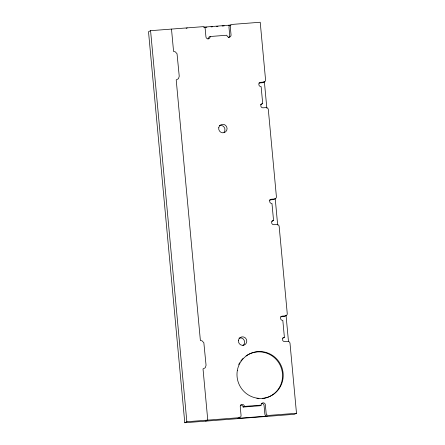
<?xml version="1.0" encoding="UTF-8"?>
<svg xmlns="http://www.w3.org/2000/svg" width="445" height="445" viewBox="0 0 445 445"><rect width="100%" height="100%" fill="white"/><g stroke="black" fill="none" stroke-linecap="round" stroke-linejoin="round"><path stroke-width="0.67" d="M210.123 36.518A2.142 2.091 63.9 0 1 208.227 38.804A2.142 2.091 63.9 0 1 205.935 36.84L205.173 28.641A2.142 2.091 63.9 0 0 202.887 26.678L150.571 30.683L148.508 31.701L184.781 422.75L294.429 414.284L296.492 413.272L290.007 343.34A2.142 2.091 63.9 0 0 287.715 341.376L284.789 341.599A2.142 2.091 63.9 0 1 282.497 339.635A2.142 2.091 63.9 0 1 284.394 337.349L282.814 320.344A2.142 2.091 63.9 0 1 280.528 318.381A2.142 2.091 63.9 0 1 282.419 316.095L285.351 315.872A2.142 2.091 63.9 0 0 287.248 313.586L279.165 226.449A2.142 2.091 63.9 0 0 276.873 224.486L273.942 224.708A2.142 2.091 63.9 0 1 271.656 222.745A2.142 2.091 63.9 0 1 273.547 220.459L271.973 203.454A2.142 2.091 63.9 0 1 269.681 201.49A2.142 2.091 63.9 0 1 271.578 199.204L274.509 198.982A2.142 2.091 63.9 0 0 276.401 196.696L268.318 109.559A2.142 2.091 63.9 0 0 266.032 107.595L263.101 107.818A2.142 2.091 63.9 0 1 260.809 105.854A2.142 2.091 63.9 0 1 262.706 103.568L261.126 86.564A2.142 2.091 63.9 0 1 258.84 84.6A2.142 2.091 63.9 0 1 260.737 82.314L263.991 82.064A2.142 2.091 63.9 0 0 265.559 79.827L260.219 22.25L232.179 24.414A2.142 2.091 63.9 0 0 230.288 26.7L231.044 34.905A2.142 2.091 63.9 0 1 229.153 37.191A2.142 2.091 63.9 0 1 226.861 35.227L210.123 36.518L208.822 37.157A2.142 2.091 63.9 0 1 207.943 39.077M186.155 28.363L187.189 27.885M262.706 103.568L261.404 104.208A2.142 2.091 63.9 0 0 260.386 104.569M273.547 220.459L272.251 221.098A2.142 2.091 63.9 0 0 271.711 221.21M284.394 337.349L283.092 337.989A2.142 2.091 63.9 0 0 282.558 338.1M184.781 422.75L186.844 421.738L239.16 417.699A2.142 2.091 63.9 0 0 241.057 415.413L240.25 406.741A2.142 2.091 63.9 0 1 242.147 404.455A2.142 2.091 63.9 0 1 244.439 406.418L261.176 405.128A2.142 2.091 63.9 0 1 263.073 402.842A2.142 2.091 63.9 0 1 265.359 404.805L266.166 413.472A2.142 2.091 63.9 0 0 268.457 415.435L296.492 413.272M205.707 421.137L207.77 420.125L203.02 368.922L205.295 367.742L206.057 365.267L203.855 342.8L202.102 340.859L200.389 340.531L176.209 79.883L178.484 78.709L179.24 76.228L177.043 53.762L175.291 51.82L173.578 51.492L171.497 29.097M240.311 405.206A2.142 2.091 63.9 0 1 243.137 407.058L244.439 406.418M261.176 405.128L259.874 405.762L243.137 407.058M203.626 27.156L230.883 25.053A2.142 2.091 63.9 0 0 228.986 27.34L229.748 35.544A2.142 2.091 63.9 0 1 228.385 37.714M204.783 27.384L206.864 27.223M211.025 26.9L212.41 26.795M216.565 26.472L217.955 26.366M222.111 26.044L224.191 25.882M228.352 25.565L229.737 25.454M264.391 81.852L266.828 108.118M275.233 198.715L277.669 225.009M286.074 315.605L288.449 341.209M150.571 30.683L186.844 421.738M239.06 338.083A4.283 4.183 63.9 0 1 242.959 345.626M219.346 125.551A4.283 4.183 63.9 0 1 224.046 132.354M264.124 81.452A2.142 2.091 63.9 0 1 262.689 82.703L259.435 82.954A2.142 2.091 63.9 0 0 258.901 83.07M274.626 198.882A2.142 2.091 63.9 0 1 273.208 199.616L270.276 199.844A2.142 2.091 63.9 0 0 269.258 200.211M239.571 417.137A2.142 2.091 63.9 0 1 237.858 418.339L267.156 416.075A2.142 2.091 63.9 0 1 264.864 414.111L264.057 405.44A2.142 2.091 63.9 0 0 261.237 403.593M285.473 315.772A2.142 2.091 63.9 0 1 284.049 316.506L281.123 316.734A2.142 2.091 63.9 0 0 280.584 316.851M246.063 355.928A23.546 23.018 63.9 0 1 281.001 367.203A23.546 23.018 63.9 0 1 262.277 398.603M258.934 398.714A23.546 23.018 63.9 0 1 256.91 398.542M238.715 364.533A23.546 23.018 63.9 0 1 239.688 362.753M240.817 361.067A23.546 23.018 63.9 0 1 242.987 358.525M238.448 340.303A4.283 4.183 63.9 0 0 244.055 345.114A4.283 4.183 63.9 0 0 245.273 337.855A4.283 4.183 63.9 0 0 238.448 340.303M218.729 127.776A4.283 4.183 63.9 0 0 224.341 132.582A4.283 4.183 63.9 0 0 225.554 125.329A4.283 4.183 63.9 0 0 218.729 127.776M237.302 370.635A23.546 23.018 63.9 0 0 268.151 397.09A23.546 23.018 63.9 0 0 274.843 357.179A23.546 23.018 63.9 0 0 237.302 370.635"/></g></svg>
